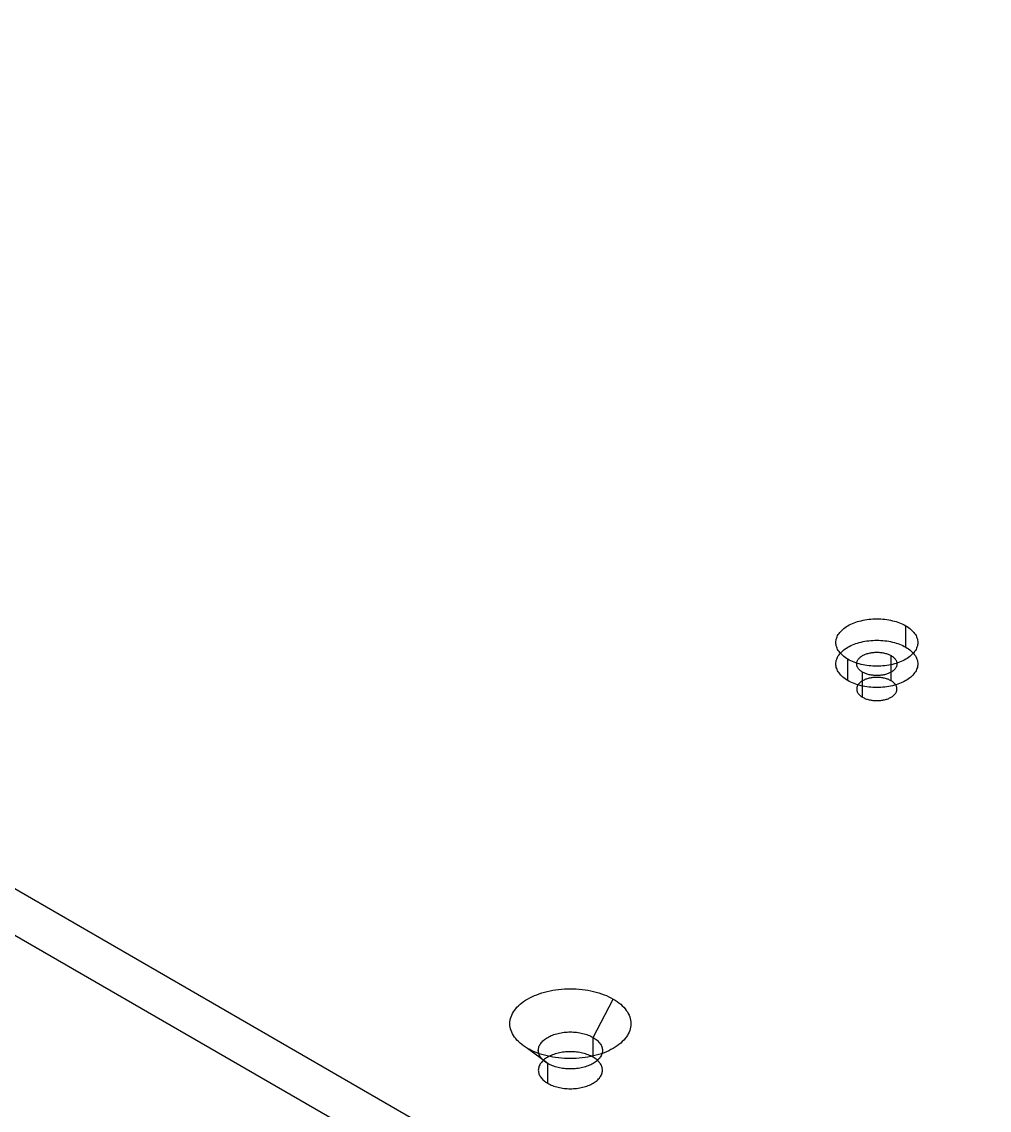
# Model space of a CAD drawing. Header units: inches. Extents: x 3 to 201, y 3 to 129.
# Drawn here: x 61.347 to 63.175, y 19.324 to 21.382 of the extents above; entities that cross this region are included whole.
import ezdxf

# ---------------------------------------------------------------- set-up
doc = ezdxf.new("R2010")
doc.units = ezdxf.units.IN
doc.header["$MEASUREMENT"] = 0

msp = doc.modelspace()

# ---------------------------------------------------------------- linework, layer by layer
at = {"layer": 'OUTLINE'}
for p, q in [((72.4259, 13.3379), (54.1667, 23.8802)), ((72.4259, 13.25), (54.1667, 23.7923)), ((62.9369, 20.2506), (62.9405, 20.2513)), ((62.9405, 20.2513), (62.9442, 20.2519)), ((62.9442, 20.2519), (62.9479, 20.2524)), ((62.9479, 20.2524), (62.9517, 20.2528)), ((62.9517, 20.2528), (62.9554, 20.253)), ((62.9554, 20.253), (62.9592, 20.2532)), ((62.9592, 20.2532), (62.963, 20.2532)), ((62.963, 20.2532), (62.9668, 20.2532)), ((62.9668, 20.2532), (62.9706, 20.253)), ((62.9706, 20.253), (62.9744, 20.2528)), ((62.9744, 20.2528), (62.9781, 20.2524)), ((62.9781, 20.2524), (62.9818, 20.2519)), ((62.9818, 20.2519), (62.9855, 20.2513)), ((62.9855, 20.2513), (62.9891, 20.2506)), ((62.8947, 20.2296), (62.8966, 20.2315)), ((62.8966, 20.2315), (62.8987, 20.2334)), ((62.8987, 20.2334), (62.9008, 20.2352)), ((62.9008, 20.2352), (62.9032, 20.2369)), ((62.9032, 20.2369), (62.9057, 20.2386)), ((62.9057, 20.2386), (62.9083, 20.2401)), ((62.9083, 20.2401), (62.911, 20.2417)), ((62.911, 20.2417), (62.9139, 20.2431)), ((62.9139, 20.2431), (62.9169, 20.2444)), ((62.9169, 20.2444), (62.92, 20.2457)), ((62.92, 20.2457), (62.9232, 20.2469)), ((62.9232, 20.2469), (62.9265, 20.248)), ((62.9265, 20.248), (62.9299, 20.2489)), ((62.9299, 20.2489), (62.9334, 20.2498)), ((62.9334, 20.2498), (62.9369, 20.2506)), ((62.9891, 20.2506), (62.9926, 20.2498)), ((62.9926, 20.2498), (62.9961, 20.2489)), ((62.9961, 20.2489), (62.9995, 20.248)), ((62.9995, 20.248), (63.0028, 20.2469)), ((63.0028, 20.2469), (63.006, 20.2457)), ((63.006, 20.2457), (63.0091, 20.2444)), ((63.0091, 20.2444), (63.0121, 20.2431)), ((63.0121, 20.2431), (63.015, 20.2417)), ((63.015, 20.2417), (63.0178, 20.2401)), ((63.0178, 20.2401), (63.0204, 20.2386)), ((63.0178, 20.1997), (63.0178, 20.2401)), ((63.0204, 20.2386), (63.0229, 20.2369)), ((63.0229, 20.2369), (63.0252, 20.2352)), ((63.0252, 20.2352), (63.0274, 20.2334)), ((63.0274, 20.2334), (63.0294, 20.2315)), ((63.0294, 20.2315), (63.0313, 20.2296)), ((62.8856, 20.2085), (62.8857, 20.2107)), ((62.8857, 20.2107), (62.886, 20.2129)), ((62.886, 20.2129), (62.8864, 20.2151)), ((62.8864, 20.2151), (62.8871, 20.2173)), ((62.8871, 20.2173), (62.8879, 20.2194)), ((62.8879, 20.2194), (62.8889, 20.2215)), ((62.8889, 20.2215), (62.8901, 20.2236)), ((62.8901, 20.2236), (62.8915, 20.2256)), ((62.8915, 20.2256), (62.893, 20.2276)), ((62.893, 20.2276), (62.8947, 20.2296)), ((62.9334, 20.2094), (62.9369, 20.2102)), ((62.9369, 20.2102), (62.9405, 20.2109)), ((62.9405, 20.2109), (62.9442, 20.2114)), ((62.9442, 20.2114), (62.9479, 20.2119)), ((62.9479, 20.2119), (62.9517, 20.2123)), ((62.9517, 20.2123), (62.9554, 20.2126)), ((62.9554, 20.2126), (62.9592, 20.2127)), ((62.9592, 20.2127), (62.963, 20.2128)), ((62.963, 20.2128), (62.9668, 20.2127)), ((62.9668, 20.2127), (62.9706, 20.2126)), ((62.9706, 20.2126), (62.9744, 20.2123)), ((62.9744, 20.2123), (62.9781, 20.2119)), ((62.9781, 20.2119), (62.9818, 20.2114)), ((62.9818, 20.2114), (62.9855, 20.2109)), ((62.9855, 20.2109), (62.9891, 20.2102)), ((62.9891, 20.2102), (62.9926, 20.2094)), ((63.0313, 20.2296), (63.033, 20.2276)), ((63.033, 20.2276), (63.0345, 20.2256)), ((63.0345, 20.2256), (63.0359, 20.2236)), ((63.0359, 20.2236), (63.0371, 20.2215)), ((63.0371, 20.2215), (63.0381, 20.2194)), ((63.0381, 20.2194), (63.0389, 20.2173)), ((63.0389, 20.2173), (63.0396, 20.2151)), ((63.0396, 20.2151), (63.0401, 20.2129)), ((63.0401, 20.2129), (63.0403, 20.2107)), ((63.0403, 20.2107), (63.0404, 20.2085)), ((62.8857, 20.2063), (62.8856, 20.2085)), ((62.886, 20.2042), (62.8857, 20.2063)), ((62.8864, 20.202), (62.886, 20.2042)), ((62.8871, 20.1998), (62.8864, 20.202)), ((62.8879, 20.1977), (62.8871, 20.1998)), ((62.8889, 20.1956), (62.8879, 20.1977)), ((62.8901, 20.1935), (62.8889, 20.1956)), ((62.8915, 20.1914), (62.8901, 20.1935)), ((62.893, 20.1894), (62.8915, 20.1914)), ((62.8947, 20.1892), (62.8966, 20.1911)), ((62.8966, 20.1911), (62.8987, 20.1929)), ((62.8987, 20.1929), (62.9008, 20.1947)), ((62.9008, 20.1947), (62.9032, 20.1964)), ((62.9032, 20.1964), (62.9057, 20.1981)), ((62.9057, 20.1981), (62.9083, 20.1997)), ((62.9083, 20.1997), (62.911, 20.2012)), ((62.911, 20.2012), (62.9139, 20.2026)), ((62.9139, 20.2026), (62.9169, 20.204)), ((62.9169, 20.204), (62.92, 20.2052)), ((62.92, 20.2052), (62.9232, 20.2064)), ((62.9232, 20.2064), (62.9265, 20.2075)), ((62.9265, 20.2075), (62.9299, 20.2085)), ((62.9299, 20.2085), (62.9334, 20.2094)), ((62.9538, 20.1894), (62.9556, 20.1897)), ((62.9556, 20.1897), (62.9574, 20.1899)), ((62.9574, 20.1899), (62.9593, 20.19)), ((62.9593, 20.19), (62.9612, 20.1901)), ((62.9612, 20.1901), (62.963, 20.1901)), ((62.963, 20.1901), (62.9649, 20.1901)), ((62.9649, 20.1901), (62.9668, 20.19)), ((62.9668, 20.19), (62.9686, 20.1899)), ((62.9686, 20.1899), (62.9705, 20.1897)), ((62.9705, 20.1897), (62.9723, 20.1894)), ((62.9926, 20.2094), (62.9961, 20.2085)), ((62.9961, 20.2085), (62.9995, 20.2075)), ((62.9995, 20.2075), (63.0028, 20.2064)), ((63.0028, 20.2064), (63.006, 20.2052)), ((63.006, 20.2052), (63.0091, 20.204)), ((63.0091, 20.204), (63.0121, 20.2026)), ((63.0121, 20.2026), (63.015, 20.2012)), ((63.015, 20.2012), (63.0178, 20.1997)), ((63.0178, 20.1997), (63.0204, 20.1981)), ((63.0204, 20.1981), (63.0229, 20.1964)), ((63.0229, 20.1964), (63.0252, 20.1947)), ((63.0252, 20.1947), (63.0274, 20.1929)), ((63.0274, 20.1929), (63.0294, 20.1911)), ((63.0294, 20.1911), (63.0313, 20.1892)), ((63.0345, 20.1914), (63.033, 20.1894)), ((63.0359, 20.1935), (63.0345, 20.1914)), ((63.0371, 20.1956), (63.0359, 20.1935)), ((63.0381, 20.1977), (63.0371, 20.1956)), ((63.0389, 20.1998), (63.0381, 20.1977)), ((63.0396, 20.202), (63.0389, 20.1998)), ((63.0401, 20.2042), (63.0396, 20.202)), ((63.0403, 20.2063), (63.0401, 20.2042)), ((63.0404, 20.2085), (63.0403, 20.2063)), ((62.8856, 20.1681), (62.8857, 20.1703)), ((62.8857, 20.1703), (62.886, 20.1725)), ((62.886, 20.1725), (62.8864, 20.1746)), ((62.8864, 20.1746), (62.8871, 20.1768)), ((62.8871, 20.1768), (62.8879, 20.1789)), ((62.8879, 20.1789), (62.8889, 20.1811)), ((62.8889, 20.1811), (62.8901, 20.1831)), ((62.8901, 20.1831), (62.8915, 20.1852)), ((62.8915, 20.1852), (62.893, 20.1872)), ((62.8947, 20.1875), (62.893, 20.1894)), ((62.893, 20.1872), (62.8947, 20.1892)), ((62.8966, 20.1856), (62.8947, 20.1875)), ((62.8987, 20.1837), (62.8966, 20.1856)), ((62.9008, 20.1819), (62.8987, 20.1837)), ((62.9032, 20.1802), (62.9008, 20.1819)), ((62.9057, 20.1785), (62.9032, 20.1802)), ((62.9083, 20.1769), (62.9057, 20.1785)), ((62.911, 20.1754), (62.9083, 20.1769)), ((62.9083, 20.1365), (62.9083, 20.1769)), ((62.9139, 20.174), (62.911, 20.1754)), ((62.9169, 20.1726), (62.9139, 20.174)), ((62.92, 20.1714), (62.9169, 20.1726)), ((62.9232, 20.1702), (62.92, 20.1714)), ((62.9265, 20.1691), (62.9232, 20.1702)), ((62.9249, 20.1692), (62.9251, 20.1702)), ((62.9249, 20.1681), (62.9249, 20.1692)), ((62.9251, 20.1702), (62.9253, 20.1713)), ((62.9253, 20.1713), (62.9256, 20.1724)), ((62.9256, 20.1724), (62.926, 20.1734)), ((62.926, 20.1734), (62.9265, 20.1745)), ((62.9265, 20.1745), (62.9271, 20.1755)), ((62.9299, 20.1681), (62.9265, 20.1691)), ((62.9271, 20.1755), (62.9278, 20.1765)), ((62.9278, 20.1765), (62.9286, 20.1775)), ((62.9286, 20.1775), (62.9294, 20.1785)), ((62.9294, 20.1785), (62.9303, 20.1794)), ((62.9303, 20.1794), (62.9313, 20.1803)), ((62.9313, 20.1803), (62.9324, 20.1812)), ((62.9324, 20.1812), (62.9335, 20.182)), ((62.9335, 20.182), (62.9348, 20.1829)), ((62.9348, 20.1829), (62.9361, 20.1837)), ((62.9361, 20.1837), (62.9374, 20.1844)), ((62.9374, 20.1844), (62.9388, 20.1851)), ((62.9388, 20.1851), (62.9403, 20.1858)), ((62.9403, 20.1858), (62.9418, 20.1864)), ((62.9418, 20.1864), (62.9434, 20.187)), ((62.9434, 20.187), (62.945, 20.1875)), ((62.945, 20.1875), (62.9467, 20.188)), ((62.9467, 20.188), (62.9484, 20.1884)), ((62.9484, 20.1884), (62.9502, 20.1888)), ((62.9502, 20.1888), (62.952, 20.1892)), ((62.952, 20.1892), (62.9538, 20.1894)), ((62.9723, 20.1894), (62.9741, 20.1892)), ((62.9741, 20.1892), (62.9759, 20.1888)), ((62.9759, 20.1888), (62.9776, 20.1884)), ((62.9776, 20.1884), (62.9793, 20.188)), ((62.9793, 20.188), (62.981, 20.1875)), ((62.981, 20.1875), (62.9826, 20.187)), ((62.9826, 20.187), (62.9842, 20.1864)), ((62.9842, 20.1864), (62.9857, 20.1858)), ((62.9857, 20.1858), (62.9872, 20.1851)), ((62.9872, 20.1851), (62.9886, 20.1844)), ((62.9886, 20.1844), (62.99, 20.1837)), ((62.99, 20.1837), (62.9913, 20.1829)), ((62.99, 20.1362), (62.99, 20.1837)), ((62.9913, 20.1829), (62.9925, 20.182)), ((62.9925, 20.182), (62.9936, 20.1812)), ((62.9936, 20.1812), (62.9947, 20.1803)), ((62.9947, 20.1803), (62.9957, 20.1794)), ((62.9957, 20.1794), (62.9966, 20.1785)), ((62.9995, 20.1691), (62.9961, 20.1681)), ((62.9966, 20.1785), (62.9975, 20.1775)), ((62.9975, 20.1775), (62.9982, 20.1765)), ((62.9982, 20.1765), (62.9989, 20.1755)), ((62.9989, 20.1755), (62.9995, 20.1745)), ((62.9995, 20.1745), (63, 20.1734)), ((63.0028, 20.1702), (62.9995, 20.1691)), ((63, 20.1734), (63.0004, 20.1724)), ((63.0004, 20.1724), (63.0007, 20.1713)), ((63.0007, 20.1713), (63.001, 20.1702)), ((63.001, 20.1702), (63.0011, 20.1692)), ((63.0011, 20.1692), (63.0011, 20.1681)), ((63.006, 20.1714), (63.0028, 20.1702)), ((63.0091, 20.1726), (63.006, 20.1714)), ((63.0121, 20.174), (63.0091, 20.1726)), ((63.015, 20.1754), (63.0121, 20.174)), ((63.0178, 20.1769), (63.015, 20.1754)), ((63.0204, 20.1785), (63.0178, 20.1769)), ((63.0229, 20.1802), (63.0204, 20.1785)), ((63.0252, 20.1819), (63.0229, 20.1802)), ((63.0274, 20.1837), (63.0252, 20.1819)), ((63.0294, 20.1856), (63.0274, 20.1837)), ((63.0313, 20.1875), (63.0294, 20.1856)), ((63.033, 20.1894), (63.0313, 20.1875)), ((63.0313, 20.1892), (63.033, 20.1872)), ((63.033, 20.1872), (63.0345, 20.1852)), ((63.0345, 20.1852), (63.0359, 20.1831)), ((63.0359, 20.1831), (63.0371, 20.1811)), ((63.0371, 20.1811), (63.0381, 20.1789)), ((63.0381, 20.1789), (63.0389, 20.1768)), ((63.0389, 20.1768), (63.0396, 20.1746)), ((63.0396, 20.1746), (63.0401, 20.1725)), ((63.0401, 20.1725), (63.0403, 20.1703)), ((63.0403, 20.1703), (63.0404, 20.1681)), ((62.8857, 20.1659), (62.8856, 20.1681)), ((62.886, 20.1637), (62.8857, 20.1659)), ((62.8864, 20.1615), (62.886, 20.1637)), ((62.8871, 20.1594), (62.8864, 20.1615)), ((62.8879, 20.1572), (62.8871, 20.1594)), ((62.8889, 20.1551), (62.8879, 20.1572)), ((62.8901, 20.153), (62.8889, 20.1551)), ((62.8915, 20.151), (62.8901, 20.153)), ((62.893, 20.149), (62.8915, 20.151)), ((62.8947, 20.147), (62.893, 20.149)), ((62.9249, 20.167), (62.9249, 20.1681)), ((62.9251, 20.1659), (62.9249, 20.167)), ((62.9253, 20.1649), (62.9251, 20.1659)), ((62.9256, 20.1638), (62.9253, 20.1649)), ((62.926, 20.1627), (62.9256, 20.1638)), ((62.9265, 20.1617), (62.926, 20.1627)), ((62.9271, 20.1607), (62.9265, 20.1617)), ((62.9278, 20.1597), (62.9271, 20.1607)), ((62.9286, 20.1587), (62.9278, 20.1597)), ((62.9294, 20.1577), (62.9286, 20.1587)), ((62.9303, 20.1568), (62.9294, 20.1577)), ((62.9334, 20.1672), (62.9299, 20.1681)), ((62.9313, 20.1559), (62.9303, 20.1568)), ((62.9324, 20.155), (62.9313, 20.1559)), ((62.9335, 20.1541), (62.9324, 20.155)), ((62.9369, 20.1665), (62.9334, 20.1672)), ((62.9348, 20.1533), (62.9335, 20.1541)), ((62.9361, 20.1525), (62.9348, 20.1533)), ((62.9374, 20.1518), (62.9361, 20.1525)), ((62.9361, 20.105), (62.9361, 20.1525)), ((62.9405, 20.1658), (62.9369, 20.1665)), ((62.9388, 20.1511), (62.9374, 20.1518)), ((62.9403, 20.1504), (62.9388, 20.1511)), ((62.9418, 20.1498), (62.9403, 20.1504)), ((62.9442, 20.1652), (62.9405, 20.1658)), ((62.9434, 20.1492), (62.9418, 20.1498)), ((62.945, 20.1487), (62.9434, 20.1492)), ((62.9479, 20.1647), (62.9442, 20.1652)), ((62.9467, 20.1482), (62.945, 20.1487)), ((62.9517, 20.1643), (62.9479, 20.1647)), ((62.9554, 20.1641), (62.9517, 20.1643)), ((62.9592, 20.1639), (62.9554, 20.1641)), ((62.963, 20.1638), (62.9592, 20.1639)), ((62.9668, 20.1639), (62.963, 20.1638)), ((62.9706, 20.1641), (62.9668, 20.1639)), ((62.9744, 20.1643), (62.9706, 20.1641)), ((62.9781, 20.1647), (62.9744, 20.1643)), ((62.9818, 20.1652), (62.9781, 20.1647)), ((62.981, 20.1487), (62.9793, 20.1482)), ((62.9826, 20.1492), (62.981, 20.1487)), ((62.9855, 20.1658), (62.9818, 20.1652)), ((62.9842, 20.1498), (62.9826, 20.1492)), ((62.9857, 20.1504), (62.9842, 20.1498)), ((62.9891, 20.1665), (62.9855, 20.1658)), ((62.9872, 20.1511), (62.9857, 20.1504)), ((62.9886, 20.1518), (62.9872, 20.1511)), ((62.99, 20.1525), (62.9886, 20.1518)), ((62.9926, 20.1672), (62.9891, 20.1665)), ((62.9913, 20.1533), (62.99, 20.1525)), ((62.9925, 20.1541), (62.9913, 20.1533)), ((62.9936, 20.155), (62.9925, 20.1541)), ((62.9961, 20.1681), (62.9926, 20.1672)), ((62.9947, 20.1559), (62.9936, 20.155)), ((62.9957, 20.1568), (62.9947, 20.1559)), ((62.9966, 20.1577), (62.9957, 20.1568)), ((62.9975, 20.1587), (62.9966, 20.1577)), ((62.9982, 20.1597), (62.9975, 20.1587)), ((62.9989, 20.1607), (62.9982, 20.1597)), ((62.9995, 20.1617), (62.9989, 20.1607)), ((63, 20.1627), (62.9995, 20.1617)), ((63.0004, 20.1638), (63, 20.1627)), ((63.0007, 20.1649), (63.0004, 20.1638)), ((63.001, 20.1659), (63.0007, 20.1649)), ((63.0011, 20.167), (63.001, 20.1659)), ((63.0011, 20.1681), (63.0011, 20.167)), ((63.033, 20.149), (63.0313, 20.147)), ((63.0345, 20.151), (63.033, 20.149)), ((63.0359, 20.153), (63.0345, 20.151)), ((63.0371, 20.1551), (63.0359, 20.153)), ((63.0381, 20.1572), (63.0371, 20.1551)), ((63.0389, 20.1594), (63.0381, 20.1572)), ((63.0396, 20.1615), (63.0389, 20.1594)), ((63.0401, 20.1637), (63.0396, 20.1615)), ((63.0403, 20.1659), (63.0401, 20.1637)), ((63.0404, 20.1681), (63.0403, 20.1659)), ((62.8966, 20.1451), (62.8947, 20.147)), ((62.8987, 20.1433), (62.8966, 20.1451)), ((62.9008, 20.1415), (62.8987, 20.1433)), ((62.9032, 20.1397), (62.9008, 20.1415)), ((62.9057, 20.1381), (62.9032, 20.1397)), ((62.9083, 20.1365), (62.9057, 20.1381)), ((62.911, 20.135), (62.9083, 20.1365)), ((62.9139, 20.1335), (62.911, 20.135)), ((62.9169, 20.1322), (62.9139, 20.1335)), ((62.92, 20.1309), (62.9169, 20.1322)), ((62.9232, 20.1297), (62.92, 20.1309)), ((62.9265, 20.1287), (62.9232, 20.1297)), ((62.9299, 20.1277), (62.9265, 20.1287)), ((62.9271, 20.128), (62.9265, 20.127)), ((62.9278, 20.129), (62.9271, 20.128)), ((62.9286, 20.13), (62.9278, 20.129)), ((62.9294, 20.131), (62.9286, 20.13)), ((62.9303, 20.1319), (62.9294, 20.131)), ((62.9313, 20.1328), (62.9303, 20.1319)), ((62.9324, 20.1337), (62.9313, 20.1328)), ((62.9335, 20.1346), (62.9324, 20.1337)), ((62.9348, 20.1354), (62.9335, 20.1346)), ((62.9361, 20.1362), (62.9348, 20.1354)), ((62.9374, 20.1369), (62.9361, 20.1362)), ((62.9388, 20.1376), (62.9374, 20.1369)), ((62.9403, 20.1383), (62.9388, 20.1376)), ((62.9418, 20.1389), (62.9403, 20.1383)), ((62.9434, 20.1395), (62.9418, 20.1389)), ((62.945, 20.14), (62.9434, 20.1395)), ((62.9467, 20.1405), (62.945, 20.14)), ((62.9484, 20.1477), (62.9467, 20.1482)), ((62.9484, 20.1409), (62.9467, 20.1405)), ((62.9502, 20.1474), (62.9484, 20.1477)), ((62.9502, 20.1413), (62.9484, 20.1409)), ((62.952, 20.147), (62.9502, 20.1474)), ((62.952, 20.1417), (62.9502, 20.1413)), ((62.9538, 20.1467), (62.952, 20.147)), ((62.9538, 20.142), (62.952, 20.1417)), ((62.9556, 20.1465), (62.9538, 20.1467)), ((62.9556, 20.1422), (62.9538, 20.142)), ((62.9574, 20.1463), (62.9556, 20.1465)), ((62.9574, 20.1424), (62.9556, 20.1422)), ((62.9593, 20.1462), (62.9574, 20.1463)), ((62.9593, 20.1425), (62.9574, 20.1424)), ((62.9612, 20.1461), (62.9593, 20.1462)), ((62.9612, 20.1426), (62.9593, 20.1425)), ((62.963, 20.1461), (62.9612, 20.1461)), ((62.963, 20.1426), (62.9612, 20.1426)), ((62.9649, 20.1461), (62.963, 20.1461)), ((62.9649, 20.1426), (62.963, 20.1426)), ((62.9668, 20.1462), (62.9649, 20.1461)), ((62.9668, 20.1425), (62.9649, 20.1426)), ((62.9686, 20.1463), (62.9668, 20.1462)), ((62.9686, 20.1424), (62.9668, 20.1425)), ((62.9705, 20.1465), (62.9686, 20.1463)), ((62.9705, 20.1422), (62.9686, 20.1424)), ((62.9723, 20.1467), (62.9705, 20.1465)), ((62.9723, 20.142), (62.9705, 20.1422)), ((62.9741, 20.147), (62.9723, 20.1467)), ((62.9741, 20.1417), (62.9723, 20.142)), ((62.9759, 20.1474), (62.9741, 20.147)), ((62.9759, 20.1413), (62.9741, 20.1417)), ((62.9776, 20.1477), (62.9759, 20.1474)), ((62.9776, 20.1409), (62.9759, 20.1413)), ((62.9793, 20.1482), (62.9776, 20.1477)), ((62.9793, 20.1405), (62.9776, 20.1409)), ((62.981, 20.14), (62.9793, 20.1405)), ((62.9826, 20.1395), (62.981, 20.14)), ((62.9842, 20.1389), (62.9826, 20.1395)), ((62.9857, 20.1383), (62.9842, 20.1389)), ((62.9872, 20.1376), (62.9857, 20.1383)), ((62.9886, 20.1369), (62.9872, 20.1376)), ((62.99, 20.1362), (62.9886, 20.1369)), ((62.9913, 20.1354), (62.99, 20.1362)), ((62.9925, 20.1346), (62.9913, 20.1354)), ((62.9936, 20.1337), (62.9925, 20.1346)), ((62.9947, 20.1328), (62.9936, 20.1337)), ((62.9957, 20.1319), (62.9947, 20.1328)), ((62.9966, 20.131), (62.9957, 20.1319)), ((62.9995, 20.1287), (62.9961, 20.1277)), ((62.9975, 20.13), (62.9966, 20.131)), ((62.9982, 20.129), (62.9975, 20.13)), ((62.9989, 20.128), (62.9982, 20.129)), ((62.9995, 20.127), (62.9989, 20.128)), ((63.0028, 20.1297), (62.9995, 20.1287)), ((63.006, 20.1309), (63.0028, 20.1297)), ((63.0091, 20.1322), (63.006, 20.1309)), ((63.0121, 20.1335), (63.0091, 20.1322)), ((63.015, 20.135), (63.0121, 20.1335)), ((63.0178, 20.1365), (63.015, 20.135)), ((63.0204, 20.1381), (63.0178, 20.1365)), ((63.0229, 20.1397), (63.0204, 20.1381)), ((63.0252, 20.1415), (63.0229, 20.1397)), ((63.0274, 20.1433), (63.0252, 20.1415)), ((63.0294, 20.1451), (63.0274, 20.1433)), ((63.0313, 20.147), (63.0294, 20.1451)), ((62.9251, 20.1228), (62.9249, 20.1217)), ((62.9249, 20.1217), (62.9249, 20.1206)), ((62.9249, 20.1206), (62.9249, 20.1195)), ((62.9249, 20.1195), (62.9251, 20.1184)), ((62.9253, 20.1238), (62.9251, 20.1228)), ((62.9251, 20.1184), (62.9253, 20.1174)), ((62.9256, 20.1249), (62.9253, 20.1238)), ((62.9253, 20.1174), (62.9256, 20.1163)), ((62.926, 20.1259), (62.9256, 20.1249)), ((62.9256, 20.1163), (62.926, 20.1152)), ((62.9265, 20.127), (62.926, 20.1259)), ((62.926, 20.1152), (62.9265, 20.1142)), ((62.9265, 20.1142), (62.9271, 20.1132)), ((62.9271, 20.1132), (62.9278, 20.1122)), ((62.9278, 20.1122), (62.9286, 20.1112)), ((62.9286, 20.1112), (62.9294, 20.1102)), ((62.9294, 20.1102), (62.9303, 20.1093)), ((62.9334, 20.1268), (62.9299, 20.1277)), ((62.9303, 20.1093), (62.9313, 20.1084)), ((62.9313, 20.1084), (62.9324, 20.1075)), ((62.9324, 20.1075), (62.9335, 20.1066)), ((62.9369, 20.126), (62.9334, 20.1268)), ((62.9405, 20.1253), (62.9369, 20.126)), ((62.9442, 20.1247), (62.9405, 20.1253)), ((62.9479, 20.1242), (62.9442, 20.1247)), ((62.9517, 20.1239), (62.9479, 20.1242)), ((62.9554, 20.1236), (62.9517, 20.1239)), ((62.9592, 20.1234), (62.9554, 20.1236)), ((62.963, 20.1234), (62.9592, 20.1234)), ((62.9668, 20.1234), (62.963, 20.1234)), ((62.9706, 20.1236), (62.9668, 20.1234)), ((62.9744, 20.1239), (62.9706, 20.1236)), ((62.9781, 20.1242), (62.9744, 20.1239)), ((62.9818, 20.1247), (62.9781, 20.1242)), ((62.9855, 20.1253), (62.9818, 20.1247)), ((62.9891, 20.126), (62.9855, 20.1253)), ((62.9926, 20.1268), (62.9891, 20.126)), ((62.9925, 20.1066), (62.9936, 20.1075)), ((62.9961, 20.1277), (62.9926, 20.1268)), ((62.9936, 20.1075), (62.9947, 20.1084)), ((62.9947, 20.1084), (62.9957, 20.1093)), ((62.9957, 20.1093), (62.9966, 20.1102)), ((62.9966, 20.1102), (62.9975, 20.1112)), ((62.9975, 20.1112), (62.9982, 20.1122)), ((62.9982, 20.1122), (62.9989, 20.1132)), ((62.9989, 20.1132), (62.9995, 20.1142)), ((63, 20.1259), (62.9995, 20.127)), ((62.9995, 20.1142), (63, 20.1152)), ((63.0004, 20.1249), (63, 20.1259)), ((63, 20.1152), (63.0004, 20.1163)), ((63.0007, 20.1238), (63.0004, 20.1249)), ((63.0004, 20.1163), (63.0007, 20.1174)), ((63.001, 20.1228), (63.0007, 20.1238)), ((63.0007, 20.1174), (63.001, 20.1184)), ((63.0011, 20.1217), (63.001, 20.1228)), ((63.001, 20.1184), (63.0011, 20.1195)), ((63.0011, 20.1206), (63.0011, 20.1217)), ((63.0011, 20.1195), (63.0011, 20.1206)), ((62.9335, 20.1066), (62.9348, 20.1058)), ((62.9348, 20.1058), (62.9361, 20.105)), ((62.9361, 20.105), (62.9374, 20.1043)), ((62.9374, 20.1043), (62.9388, 20.1036)), ((62.9388, 20.1036), (62.9403, 20.1029)), ((62.9403, 20.1029), (62.9418, 20.1023)), ((62.9418, 20.1023), (62.9434, 20.1017)), ((62.9434, 20.1017), (62.945, 20.1012)), ((62.945, 20.1012), (62.9467, 20.1007)), ((62.9467, 20.1007), (62.9484, 20.1003)), ((62.9484, 20.1003), (62.9502, 20.0999)), ((62.9502, 20.0999), (62.952, 20.0995)), ((62.952, 20.0995), (62.9538, 20.0992)), ((62.9538, 20.0992), (62.9556, 20.099)), ((62.9556, 20.099), (62.9574, 20.0988)), ((62.9574, 20.0988), (62.9593, 20.0987)), ((62.9593, 20.0987), (62.9612, 20.0986)), ((62.9612, 20.0986), (62.963, 20.0986)), ((62.963, 20.0986), (62.9649, 20.0986)), ((62.9649, 20.0986), (62.9668, 20.0987)), ((62.9668, 20.0987), (62.9686, 20.0988)), ((62.9686, 20.0988), (62.9705, 20.099)), ((62.9705, 20.099), (62.9723, 20.0992)), ((62.9723, 20.0992), (62.9741, 20.0995)), ((62.9741, 20.0995), (62.9759, 20.0999)), ((62.9759, 20.0999), (62.9776, 20.1003)), ((62.9776, 20.1003), (62.9793, 20.1007)), ((62.9793, 20.1007), (62.981, 20.1012)), ((62.981, 20.1012), (62.9826, 20.1017)), ((62.9826, 20.1017), (62.9842, 20.1023)), ((62.9842, 20.1023), (62.9857, 20.1029)), ((62.9857, 20.1029), (62.9872, 20.1036)), ((62.9872, 20.1036), (62.9886, 20.1043)), ((62.9886, 20.1043), (62.99, 20.105)), ((62.99, 20.105), (62.9913, 20.1058)), ((62.9913, 20.1058), (62.9925, 20.1066)), ((62.3505, 19.5509), (62.3559, 19.5518)), ((62.3559, 19.5518), (62.3614, 19.5525)), ((62.3614, 19.5525), (62.3669, 19.5531)), ((62.3669, 19.5531), (62.3725, 19.5534)), ((62.3725, 19.5534), (62.3781, 19.5537)), ((62.3781, 19.5537), (62.3837, 19.5538)), ((62.3837, 19.5538), (62.3893, 19.5537)), ((62.3893, 19.5537), (62.3949, 19.5534)), ((62.3949, 19.5534), (62.4005, 19.5531)), ((62.4005, 19.5531), (62.406, 19.5525)), ((62.406, 19.5525), (62.4115, 19.5518)), ((62.4115, 19.5518), (62.4169, 19.5509)), ((62.2953, 19.5296), (62.299, 19.5321)), ((62.299, 19.5321), (62.3028, 19.5344)), ((62.3028, 19.5344), (62.3069, 19.5367)), ((62.3069, 19.5367), (62.3111, 19.5388)), ((62.3111, 19.5388), (62.3156, 19.5408)), ((62.3156, 19.5408), (62.3202, 19.5426)), ((62.3202, 19.5426), (62.3249, 19.5444)), ((62.3249, 19.5444), (62.3298, 19.546)), ((62.3298, 19.546), (62.3348, 19.5474)), ((62.3348, 19.5474), (62.3399, 19.5487)), ((62.3399, 19.5487), (62.3452, 19.5499)), ((62.3452, 19.5499), (62.3505, 19.5509)), ((62.4169, 19.5509), (62.4222, 19.5499)), ((62.4222, 19.5499), (62.4275, 19.5487)), ((62.4265, 19.4619), (62.4646, 19.5344)), ((62.4275, 19.5487), (62.4326, 19.5474)), ((62.4326, 19.5474), (62.4376, 19.546)), ((62.4376, 19.546), (62.4425, 19.5444)), ((62.4425, 19.5444), (62.4473, 19.5426)), ((62.4473, 19.5426), (62.4518, 19.5408)), ((62.4518, 19.5408), (62.4563, 19.5388)), ((62.4563, 19.5388), (62.4605, 19.5367)), ((62.4605, 19.5367), (62.4646, 19.5344)), ((62.4646, 19.5344), (62.4685, 19.5321)), ((62.4685, 19.5321), (62.4721, 19.5296)), ((62.276, 19.51), (62.278, 19.513)), ((62.278, 19.513), (62.2803, 19.516)), ((62.2803, 19.516), (62.2828, 19.5189)), ((62.2828, 19.5189), (62.2856, 19.5217)), ((62.2856, 19.5217), (62.2886, 19.5244)), ((62.2886, 19.5244), (62.2918, 19.5271)), ((62.2918, 19.5271), (62.2953, 19.5296)), ((62.4721, 19.5296), (62.4756, 19.5271)), ((62.4756, 19.5271), (62.4788, 19.5244)), ((62.4788, 19.5244), (62.4818, 19.5217)), ((62.4818, 19.5217), (62.4846, 19.5189)), ((62.4846, 19.5189), (62.4871, 19.516)), ((62.4871, 19.516), (62.4894, 19.513)), ((62.4894, 19.513), (62.4914, 19.51)), ((62.2693, 19.4877), (62.2695, 19.491)), ((62.2695, 19.491), (62.2699, 19.4942)), ((62.2699, 19.4942), (62.2706, 19.4974)), ((62.2706, 19.4974), (62.2715, 19.5006)), ((62.2715, 19.5006), (62.2728, 19.5038)), ((62.2728, 19.5038), (62.2743, 19.5069)), ((62.2743, 19.5069), (62.276, 19.51)), ((62.4914, 19.51), (62.4932, 19.5069)), ((62.4932, 19.5069), (62.4947, 19.5038)), ((62.4947, 19.5038), (62.4959, 19.5006)), ((62.4959, 19.5006), (62.4969, 19.4974)), ((62.4969, 19.4974), (62.4975, 19.4942)), ((62.4975, 19.4942), (62.498, 19.491)), ((62.498, 19.491), (62.4981, 19.4877)), ((62.2695, 19.4845), (62.2693, 19.4877)), ((62.2699, 19.4813), (62.2695, 19.4845)), ((62.2706, 19.478), (62.2699, 19.4813)), ((62.2715, 19.4748), (62.2706, 19.478)), ((62.2728, 19.4717), (62.2715, 19.4748)), ((62.2743, 19.4686), (62.2728, 19.4717)), ((62.3578, 19.4688), (62.3605, 19.4695)), ((62.3605, 19.4695), (62.3633, 19.4701)), ((62.3633, 19.4701), (62.3661, 19.4707)), ((62.3661, 19.4707), (62.369, 19.4711)), ((62.369, 19.4711), (62.3719, 19.4715)), ((62.3719, 19.4715), (62.3748, 19.4718)), ((62.3748, 19.4718), (62.3778, 19.472)), ((62.3778, 19.472), (62.3807, 19.4721)), ((62.3807, 19.4721), (62.3837, 19.4722)), ((62.3837, 19.4722), (62.3867, 19.4721)), ((62.3867, 19.4721), (62.3896, 19.472)), ((62.3896, 19.472), (62.3926, 19.4718)), ((62.3926, 19.4718), (62.3955, 19.4715)), ((62.3955, 19.4715), (62.3984, 19.4711)), ((62.3984, 19.4711), (62.4013, 19.4707)), ((62.4013, 19.4707), (62.4041, 19.4701)), ((62.4041, 19.4701), (62.4069, 19.4695)), ((62.4069, 19.4695), (62.4096, 19.4688)), ((62.4947, 19.4717), (62.4932, 19.4686)), ((62.4959, 19.4748), (62.4947, 19.4717)), ((62.4969, 19.478), (62.4959, 19.4748)), ((62.4975, 19.4813), (62.4969, 19.478)), ((62.498, 19.4845), (62.4975, 19.4813)), ((62.4981, 19.4877), (62.498, 19.4845)), ((62.276, 19.4655), (62.2743, 19.4686)), ((62.278, 19.4625), (62.276, 19.4655)), ((62.2803, 19.4595), (62.278, 19.4625)), ((62.2828, 19.4566), (62.2803, 19.4595)), ((62.2856, 19.4538), (62.2828, 19.4566)), ((62.2886, 19.451), (62.2856, 19.4538)), ((62.2918, 19.4484), (62.2886, 19.451)), ((62.3257, 19.4473), (62.3267, 19.449)), ((62.3267, 19.449), (62.3278, 19.4506)), ((62.3278, 19.4506), (62.329, 19.4521)), ((62.329, 19.4521), (62.3303, 19.4537)), ((62.3303, 19.4537), (62.3318, 19.4552)), ((62.3318, 19.4552), (62.3333, 19.4566)), ((62.3333, 19.4566), (62.3351, 19.458)), ((62.3351, 19.458), (62.3369, 19.4594)), ((62.3369, 19.4594), (62.3388, 19.4607)), ((62.3388, 19.4607), (62.3409, 19.4619)), ((62.3409, 19.4619), (62.343, 19.4631)), ((62.343, 19.4631), (62.3453, 19.4642)), ((62.3453, 19.4642), (62.3476, 19.4653)), ((62.3476, 19.4653), (62.3501, 19.4663)), ((62.3501, 19.4663), (62.3526, 19.4672)), ((62.3526, 19.4672), (62.3552, 19.468)), ((62.3552, 19.468), (62.3578, 19.4688)), ((62.4096, 19.4688), (62.4123, 19.468)), ((62.4123, 19.468), (62.4149, 19.4672)), ((62.4149, 19.4672), (62.4174, 19.4663)), ((62.4174, 19.4663), (62.4198, 19.4653)), ((62.4198, 19.4653), (62.4221, 19.4642)), ((62.4221, 19.4642), (62.4244, 19.4631)), ((62.4244, 19.4631), (62.4265, 19.4619)), ((62.4265, 19.4245), (62.4265, 19.4619)), ((62.4265, 19.4619), (62.4286, 19.4607)), ((62.4286, 19.4607), (62.4305, 19.4594)), ((62.4305, 19.4594), (62.4324, 19.458)), ((62.4324, 19.458), (62.4341, 19.4566)), ((62.4341, 19.4566), (62.4357, 19.4552)), ((62.4357, 19.4552), (62.4371, 19.4537)), ((62.4371, 19.4537), (62.4385, 19.4521)), ((62.4385, 19.4521), (62.4397, 19.4506)), ((62.4397, 19.4506), (62.4407, 19.449)), ((62.4407, 19.449), (62.4417, 19.4473)), ((62.4788, 19.451), (62.4756, 19.4484)), ((62.4818, 19.4538), (62.4788, 19.451)), ((62.4846, 19.4566), (62.4818, 19.4538)), ((62.4871, 19.4595), (62.4846, 19.4566)), ((62.4894, 19.4625), (62.4871, 19.4595)), ((62.4914, 19.4655), (62.4894, 19.4625)), ((62.4932, 19.4686), (62.4914, 19.4655)), ((62.2953, 19.4458), (62.2918, 19.4484)), ((62.299, 19.4434), (62.2953, 19.4458)), ((62.3028, 19.441), (62.299, 19.4434)), ((62.3409, 19.4125), (62.3028, 19.441)), ((62.3069, 19.4388), (62.3028, 19.441)), ((62.3111, 19.4367), (62.3069, 19.4388)), ((62.3156, 19.4347), (62.3111, 19.4367)), ((62.3202, 19.4328), (62.3156, 19.4347)), ((62.3249, 19.4311), (62.3202, 19.4328)), ((62.3231, 19.4372), (62.3232, 19.4389)), ((62.3232, 19.4355), (62.3231, 19.4372)), ((62.3232, 19.4389), (62.3234, 19.4406)), ((62.3234, 19.4338), (62.3232, 19.4355)), ((62.3234, 19.4406), (62.3238, 19.4423)), ((62.3238, 19.4321), (62.3234, 19.4338)), ((62.3238, 19.4423), (62.3243, 19.444)), ((62.3243, 19.4304), (62.3238, 19.4321)), ((62.3243, 19.444), (62.325, 19.4457)), ((62.325, 19.4287), (62.3243, 19.4304)), ((62.3298, 19.4295), (62.3249, 19.4311)), ((62.325, 19.4457), (62.3257, 19.4473)), ((62.3257, 19.427), (62.325, 19.4287)), ((62.3348, 19.428), (62.3298, 19.4295)), ((62.3399, 19.4267), (62.3348, 19.428)), ((62.3501, 19.4289), (62.3476, 19.4279)), ((62.3526, 19.4298), (62.3501, 19.4289)), ((62.3552, 19.4306), (62.3526, 19.4298)), ((62.3578, 19.4314), (62.3552, 19.4306)), ((62.3605, 19.4321), (62.3578, 19.4314)), ((62.3633, 19.4327), (62.3605, 19.4321)), ((62.3661, 19.4333), (62.3633, 19.4327)), ((62.369, 19.4337), (62.3661, 19.4333)), ((62.3719, 19.4341), (62.369, 19.4337)), ((62.3748, 19.4344), (62.3719, 19.4341)), ((62.3778, 19.4346), (62.3748, 19.4344)), ((62.3807, 19.4347), (62.3778, 19.4346)), ((62.3837, 19.4348), (62.3807, 19.4347)), ((62.3867, 19.4347), (62.3837, 19.4348)), ((62.3896, 19.4346), (62.3867, 19.4347)), ((62.3926, 19.4344), (62.3896, 19.4346)), ((62.3955, 19.4341), (62.3926, 19.4344)), ((62.3984, 19.4337), (62.3955, 19.4341)), ((62.4013, 19.4333), (62.3984, 19.4337)), ((62.4041, 19.4327), (62.4013, 19.4333)), ((62.4069, 19.4321), (62.4041, 19.4327)), ((62.4096, 19.4314), (62.4069, 19.4321)), ((62.4123, 19.4306), (62.4096, 19.4314)), ((62.4149, 19.4298), (62.4123, 19.4306)), ((62.4174, 19.4289), (62.4149, 19.4298)), ((62.4198, 19.4279), (62.4174, 19.4289)), ((62.4326, 19.428), (62.4275, 19.4267)), ((62.4376, 19.4295), (62.4326, 19.428)), ((62.4425, 19.4311), (62.4376, 19.4295)), ((62.4417, 19.4473), (62.4425, 19.4457)), ((62.4425, 19.4287), (62.4417, 19.427)), ((62.4425, 19.4457), (62.4431, 19.444)), ((62.4473, 19.4328), (62.4425, 19.4311)), ((62.4431, 19.4304), (62.4425, 19.4287)), ((62.4431, 19.444), (62.4436, 19.4423)), ((62.4436, 19.4321), (62.4431, 19.4304)), ((62.4436, 19.4423), (62.444, 19.4406)), ((62.444, 19.4338), (62.4436, 19.4321)), ((62.444, 19.4406), (62.4442, 19.4389)), ((62.4442, 19.4355), (62.444, 19.4338)), ((62.4442, 19.4389), (62.4443, 19.4372)), ((62.4443, 19.4372), (62.4442, 19.4355)), ((62.4518, 19.4347), (62.4473, 19.4328)), ((62.4563, 19.4367), (62.4518, 19.4347)), ((62.4605, 19.4388), (62.4563, 19.4367)), ((62.4646, 19.441), (62.4605, 19.4388)), ((62.4685, 19.4434), (62.4646, 19.441)), ((62.4721, 19.4458), (62.4685, 19.4434)), ((62.4756, 19.4484), (62.4721, 19.4458)), ((62.325, 19.4083), (62.3243, 19.4066)), ((62.3257, 19.4099), (62.325, 19.4083)), ((62.3267, 19.4254), (62.3257, 19.427)), ((62.3267, 19.4116), (62.3257, 19.4099)), ((62.3278, 19.4238), (62.3267, 19.4254)), ((62.3278, 19.4132), (62.3267, 19.4116)), ((62.329, 19.4222), (62.3278, 19.4238)), ((62.329, 19.4147), (62.3278, 19.4132)), ((62.3303, 19.4207), (62.329, 19.4222)), ((62.3303, 19.4163), (62.329, 19.4147)), ((62.3318, 19.4192), (62.3303, 19.4207)), ((62.3318, 19.4178), (62.3303, 19.4163)), ((62.3333, 19.4178), (62.3318, 19.4192)), ((62.3333, 19.4192), (62.3318, 19.4178)), ((62.3351, 19.4206), (62.3333, 19.4192)), ((62.3351, 19.4164), (62.3333, 19.4178)), ((62.3369, 19.422), (62.3351, 19.4206)), ((62.3369, 19.415), (62.3351, 19.4164)), ((62.3388, 19.4233), (62.3369, 19.422)), ((62.3388, 19.4137), (62.3369, 19.415)), ((62.3409, 19.4245), (62.3388, 19.4233)), ((62.3409, 19.4125), (62.3388, 19.4137)), ((62.3452, 19.4256), (62.3399, 19.4267)), ((62.343, 19.4257), (62.3409, 19.4245)), ((62.343, 19.4113), (62.3409, 19.4125)), ((62.3409, 19.3751), (62.3409, 19.4125)), ((62.3453, 19.4268), (62.343, 19.4257)), ((62.3453, 19.4102), (62.343, 19.4113)), ((62.3505, 19.4245), (62.3452, 19.4256)), ((62.3476, 19.4279), (62.3453, 19.4268)), ((62.3476, 19.4091), (62.3453, 19.4102)), ((62.3501, 19.4081), (62.3476, 19.4091)), ((62.3526, 19.4072), (62.3501, 19.4081)), ((62.3559, 19.4237), (62.3505, 19.4245)), ((62.3614, 19.423), (62.3559, 19.4237)), ((62.3669, 19.4224), (62.3614, 19.423)), ((62.3725, 19.422), (62.3669, 19.4224)), ((62.3781, 19.4218), (62.3725, 19.422)), ((62.3837, 19.4217), (62.3781, 19.4218)), ((62.3893, 19.4218), (62.3837, 19.4217)), ((62.3949, 19.422), (62.3893, 19.4218)), ((62.4005, 19.4224), (62.3949, 19.422)), ((62.406, 19.423), (62.4005, 19.4224)), ((62.4115, 19.4237), (62.406, 19.423)), ((62.4169, 19.4245), (62.4115, 19.4237)), ((62.4174, 19.4081), (62.4149, 19.4072)), ((62.4222, 19.4256), (62.4169, 19.4245)), ((62.4198, 19.4091), (62.4174, 19.4081)), ((62.4221, 19.4268), (62.4198, 19.4279)), ((62.4221, 19.4102), (62.4198, 19.4091)), ((62.4244, 19.4257), (62.4221, 19.4268)), ((62.4244, 19.4113), (62.4221, 19.4102)), ((62.4275, 19.4267), (62.4222, 19.4256)), ((62.4265, 19.4245), (62.4244, 19.4257)), ((62.4265, 19.4125), (62.4244, 19.4113)), ((62.4286, 19.4233), (62.4265, 19.4245)), ((62.4286, 19.4137), (62.4265, 19.4125)), ((62.4305, 19.422), (62.4286, 19.4233)), ((62.4305, 19.415), (62.4286, 19.4137)), ((62.4324, 19.4206), (62.4305, 19.422)), ((62.4324, 19.4164), (62.4305, 19.415)), ((62.4341, 19.4192), (62.4324, 19.4206)), ((62.4341, 19.4178), (62.4324, 19.4164)), ((62.4357, 19.4178), (62.4341, 19.4192)), ((62.4357, 19.4192), (62.4341, 19.4178)), ((62.4371, 19.4207), (62.4357, 19.4192)), ((62.4371, 19.4163), (62.4357, 19.4178)), ((62.4385, 19.4222), (62.4371, 19.4207)), ((62.4385, 19.4147), (62.4371, 19.4163)), ((62.4397, 19.4238), (62.4385, 19.4222)), ((62.4397, 19.4132), (62.4385, 19.4147)), ((62.4407, 19.4254), (62.4397, 19.4238)), ((62.4407, 19.4116), (62.4397, 19.4132)), ((62.4417, 19.427), (62.4407, 19.4254)), ((62.4417, 19.4099), (62.4407, 19.4116)), ((62.4425, 19.4083), (62.4417, 19.4099)), ((62.4431, 19.4066), (62.4425, 19.4083)), ((62.3232, 19.4015), (62.3231, 19.3998)), ((62.3231, 19.3998), (62.3232, 19.3981)), ((62.3234, 19.4032), (62.3232, 19.4015)), ((62.3232, 19.3981), (62.3234, 19.3964)), ((62.3238, 19.4049), (62.3234, 19.4032)), ((62.3234, 19.3964), (62.3238, 19.3947)), ((62.3243, 19.4066), (62.3238, 19.4049)), ((62.3238, 19.3947), (62.3243, 19.393)), ((62.3243, 19.393), (62.325, 19.3913)), ((62.325, 19.3913), (62.3257, 19.3896)), ((62.3257, 19.3896), (62.3267, 19.388)), ((62.3267, 19.388), (62.3278, 19.3864)), ((62.3552, 19.4063), (62.3526, 19.4072)), ((62.3578, 19.4056), (62.3552, 19.4063)), ((62.3605, 19.4049), (62.3578, 19.4056)), ((62.3633, 19.4043), (62.3605, 19.4049)), ((62.3661, 19.4037), (62.3633, 19.4043)), ((62.369, 19.4033), (62.3661, 19.4037)), ((62.3719, 19.4029), (62.369, 19.4033)), ((62.3748, 19.4026), (62.3719, 19.4029)), ((62.3778, 19.4024), (62.3748, 19.4026)), ((62.3807, 19.4023), (62.3778, 19.4024)), ((62.3837, 19.4022), (62.3807, 19.4023)), ((62.3867, 19.4023), (62.3837, 19.4022)), ((62.3896, 19.4024), (62.3867, 19.4023)), ((62.3926, 19.4026), (62.3896, 19.4024)), ((62.3955, 19.4029), (62.3926, 19.4026)), ((62.3984, 19.4033), (62.3955, 19.4029)), ((62.4013, 19.4037), (62.3984, 19.4033)), ((62.4041, 19.4043), (62.4013, 19.4037)), ((62.4069, 19.4049), (62.4041, 19.4043)), ((62.4096, 19.4056), (62.4069, 19.4049)), ((62.4123, 19.4063), (62.4096, 19.4056)), ((62.4149, 19.4072), (62.4123, 19.4063)), ((62.4397, 19.3864), (62.4407, 19.388)), ((62.4407, 19.388), (62.4417, 19.3896)), ((62.4417, 19.3896), (62.4425, 19.3913)), ((62.4425, 19.3913), (62.4431, 19.393)), ((62.4436, 19.4049), (62.4431, 19.4066)), ((62.4431, 19.393), (62.4436, 19.3947)), ((62.444, 19.4032), (62.4436, 19.4049)), ((62.4436, 19.3947), (62.444, 19.3964)), ((62.4442, 19.4015), (62.444, 19.4032)), ((62.444, 19.3964), (62.4442, 19.3981)), ((62.4443, 19.3998), (62.4442, 19.4015)), ((62.4442, 19.3981), (62.4443, 19.3998)), ((62.3278, 19.3864), (62.329, 19.3848)), ((62.329, 19.3848), (62.3303, 19.3833)), ((62.3303, 19.3833), (62.3318, 19.3818)), ((62.3318, 19.3818), (62.3333, 19.3804)), ((62.3333, 19.3804), (62.3351, 19.379)), ((62.3351, 19.379), (62.3369, 19.3776)), ((62.3369, 19.3776), (62.3388, 19.3763)), ((62.3388, 19.3763), (62.3409, 19.3751)), ((62.3409, 19.3751), (62.343, 19.3739)), ((62.343, 19.3739), (62.3453, 19.3728)), ((62.3453, 19.3728), (62.3476, 19.3717)), ((62.3476, 19.3717), (62.3501, 19.3707)), ((62.3501, 19.3707), (62.3526, 19.3698)), ((62.3526, 19.3698), (62.3552, 19.3689)), ((62.3552, 19.3689), (62.3578, 19.3682)), ((62.3578, 19.3682), (62.3605, 19.3675)), ((62.3605, 19.3675), (62.3633, 19.3669)), ((62.3633, 19.3669), (62.3661, 19.3663)), ((62.3661, 19.3663), (62.369, 19.3659)), ((62.3984, 19.3659), (62.4013, 19.3663)), ((62.4013, 19.3663), (62.4041, 19.3669)), ((62.4041, 19.3669), (62.4069, 19.3675)), ((62.4069, 19.3675), (62.4096, 19.3682)), ((62.4096, 19.3682), (62.4123, 19.3689)), ((62.4123, 19.3689), (62.4149, 19.3698)), ((62.4149, 19.3698), (62.4174, 19.3707)), ((62.4174, 19.3707), (62.4198, 19.3717)), ((62.4198, 19.3717), (62.4221, 19.3728)), ((62.4221, 19.3728), (62.4244, 19.3739)), ((62.4244, 19.3739), (62.4265, 19.3751)), ((62.4265, 19.3751), (62.4286, 19.3763)), ((62.4286, 19.3763), (62.4305, 19.3776)), ((62.4305, 19.3776), (62.4324, 19.379)), ((62.4324, 19.379), (62.4341, 19.3804)), ((62.4341, 19.3804), (62.4357, 19.3818)), ((62.4357, 19.3818), (62.4371, 19.3833)), ((62.4371, 19.3833), (62.4385, 19.3848)), ((62.4385, 19.3848), (62.4397, 19.3864)), ((62.369, 19.3659), (62.3719, 19.3655)), ((62.3719, 19.3655), (62.3748, 19.3652)), ((62.3748, 19.3652), (62.3778, 19.365)), ((62.3778, 19.365), (62.3807, 19.3649)), ((62.3807, 19.3649), (62.3837, 19.3648)), ((62.3837, 19.3648), (62.3867, 19.3649)), ((62.3867, 19.3649), (62.3896, 19.365)), ((62.3896, 19.365), (62.3926, 19.3652)), ((62.3926, 19.3652), (62.3955, 19.3655)), ((62.3955, 19.3655), (62.3984, 19.3659))]:
    msp.add_line(p, q, dxfattribs=at)

doc.saveas('drawing.dxf')
